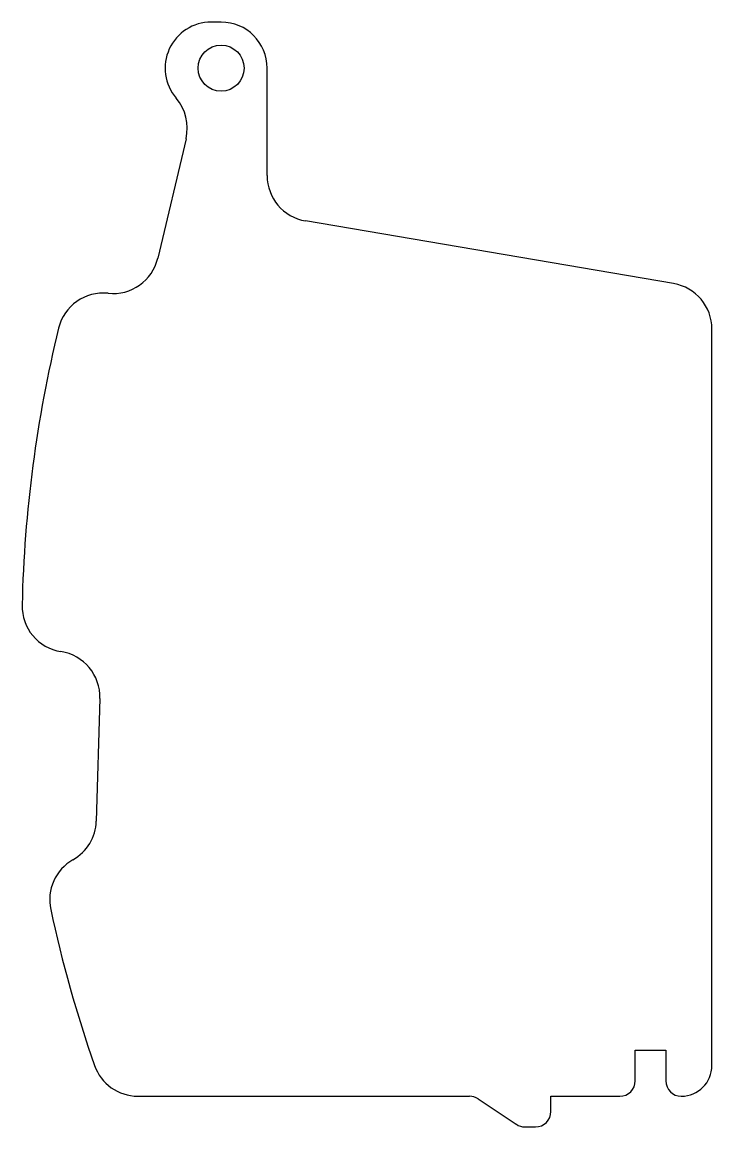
# Model space of a CAD drawing. Header units: millimetres. Extents: x -85 to -40, y -32 to 40.
import ezdxf

# ---------------------------------------------------------------- set-up
doc = ezdxf.new("R2010")
doc.units = ezdxf.units.MM
doc.layers.get('0').update_dxf_attribs({"linetype": 'CONTINUOUS'})

msp = doc.modelspace()

# ---------------------------------------------------------------- linework, layer by layer
for p, q in [((-72, 40), (-72.653, 40)), ((-69, 30), (-69, 37)), ((-74.287, 32.402), (-76.128, 24.617)), ((-42.497, 22.957), (-66.503, 27.043)), ((-40, -28), (-40, 20)), ((-79.906, -4.075), (-80.142, -12.071)), ((-45, -29), (-45, -27)), ((-45, -27), (-43, -27)), ((-43, -27), (-43, -29)), ((-77.427, -30), (-55.803, -30)), ((-55.248, -30.168), (-52.752, -31.832)), ((-50.5, -31), (-50.5, -30)), ((-50.5, -30), (-46, -30)), ((-52.197, -32), (-51.5, -32))]:
    msp.add_line(p, q)
msp.add_circle((-72, 37), 1.5)
for centre, radius, start, end in [((-72.653, 37), 3, 90, 220.63197), ((-72, 37), 3, 0, 90), ((-77.207, 33.093), 3, -13.3044, 40.63197), ((-66, 30), 3, 180, 260.34287), ((-79.048, 25.308), 3, 263.88992, 346.6956), ((-79.686, 19.342), 3, 83.88992, 166.3569), ((-43, 20), 3, 0, 80.34287), ((0, 0), 85, 166.3569, 178.6431), ((-81.977, 1.942), 3, 178.6431, 261.11008), ((-82.904, -3.986), 3, -1.6956, 81.11008), ((-83.141, -11.983), 3, 299.61372, 358.3044), ((-80.176, -17.199), 3, 119.61372, 192.10728), ((0, 0), 85, 192.10728, 199.22437), ((-77.427, -27), 3, 199.22437, 270), ((-42, -28), 2, 270, 360), ((-46, -29), 1, 270, 360), ((-42, -29), 1, 180, 270), ((-55.803, -31), 1, 56.30993, 90), ((-51.5, -31), 1, -90, 0), ((-52.197, -31), 1, 236.30993, 270)]:
    msp.add_arc(centre, radius, start, end)

doc.saveas('drawing.dxf')
